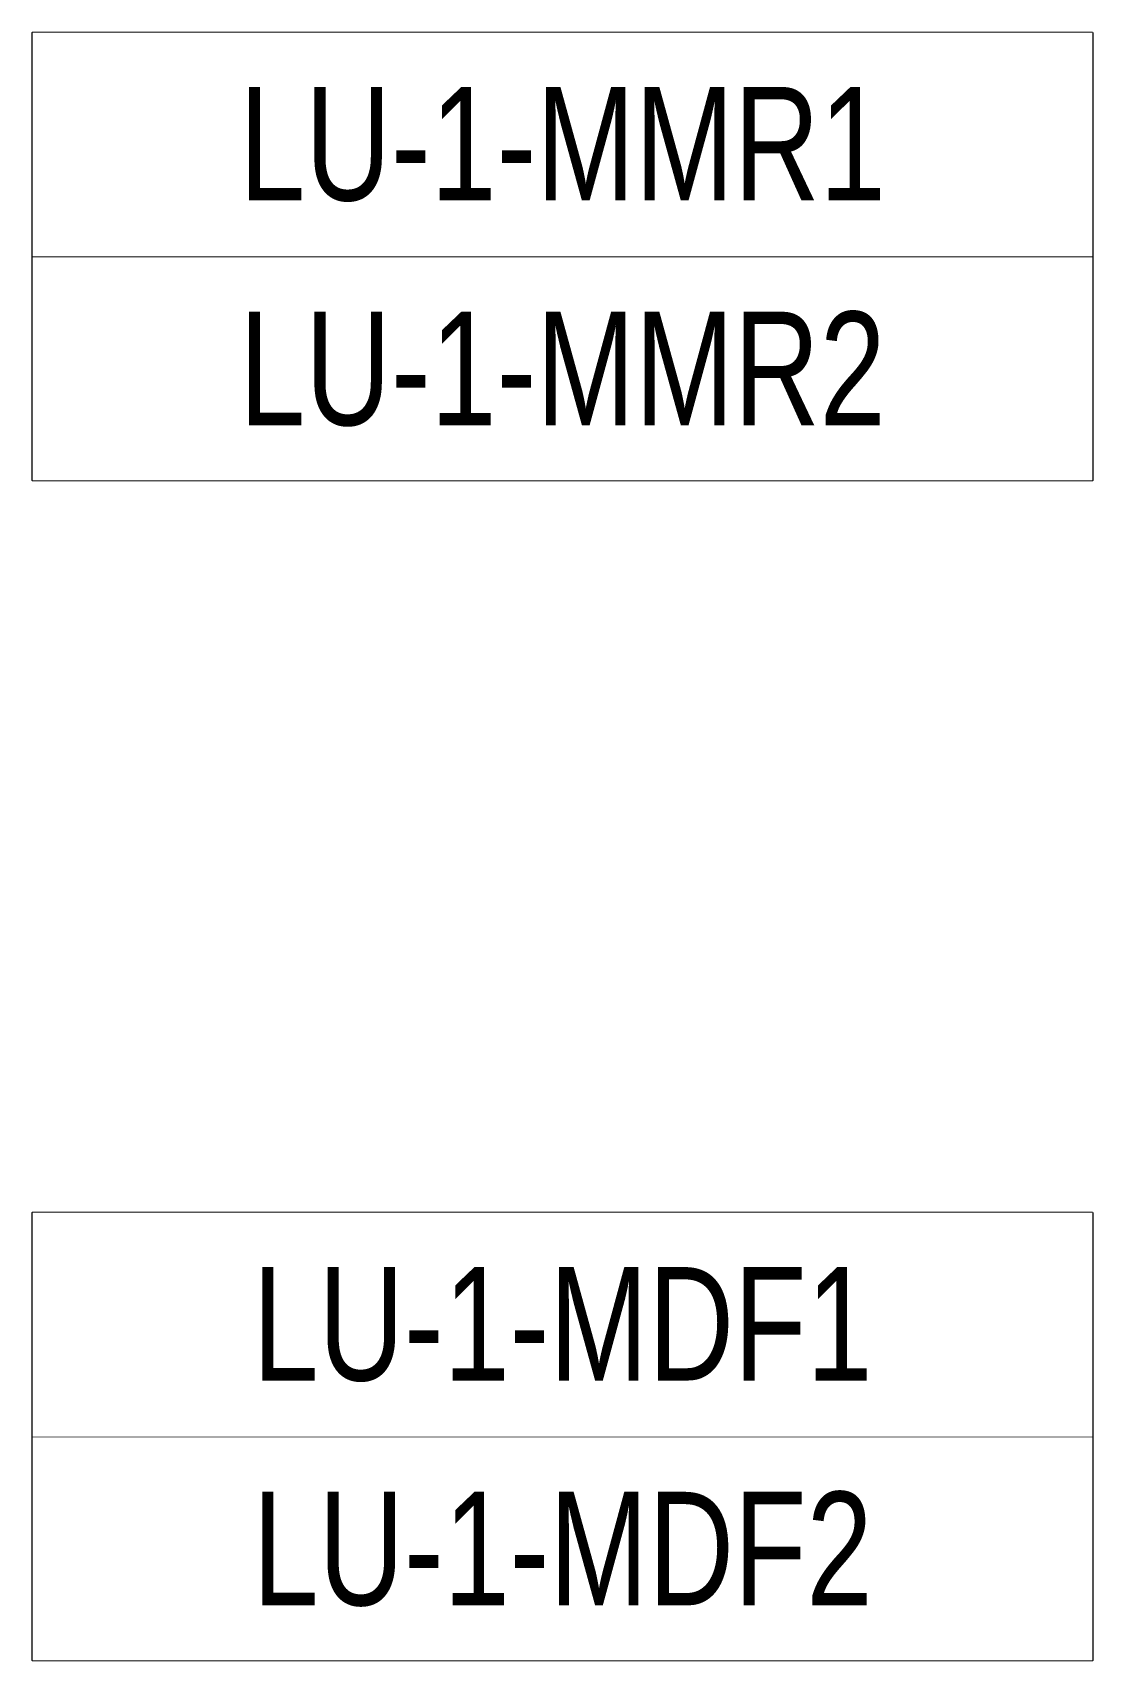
# Model space of a CAD drawing. Header units: millimetres. Extents: x -149088 to 500787, y -530175 to 1035835.
# Drawn here: x 272847 to 276350, y -316060 to -310680 of the extents above; entities that cross this region are included whole.
import ezdxf
from ezdxf.enums import TextEntityAlignment as Align
from ezdxf.xclip import XClip

# ---------------------------------------------------------------- set-up
doc = ezdxf.new("R2010")
doc.units = ezdxf.units.MM
doc.header["$LTSCALE"] = 150
doc.header["$XCLIPFRAME"] = 0
doc.layers.add('------01 Distribution Panel', color=3, linetype='Continuous')
doc.layers.add('------01 Distribution Panel_UPS_Emgency', color=232, linetype='Continuous')
doc.styles.add('ELEC', font='')
doc.styles.get('ELEC').set_extended_font_data('Dotum')

# ---------------------------------------------------------------- blocks, each defined once
blk = doc.blocks.new('SSH-20260429.172412')
at = {"layer": '------01 Distribution Panel', "color": 1}
for points in [[(83679.8, 75860), (83679.8, 75120), (80176.6, 75120), (80176.6, 75860)], [(83679.8, 71960), (83679.8, 71220), (80176.6, 71220), (80176.6, 71960)]]:
    blk.add_lwpolyline(points, close=True, dxfattribs=at)
at = {"color": 1}
for points in [[(80176.6, 75860), (83679.8, 75860), (83679.8, 75120), (80176.6, 75120)], [(80176.6, 71960), (83679.8, 71960), (83679.8, 71220), (80176.6, 71220)]]:
    blk.add_wipeout(points, dxfattribs=at).dxf.layer = '------01 Distribution Panel'
at = {"layer": '------01 Distribution Panel', "color": 1}
for points in [[(83679.8, 75860), (83679.8, 75120), (80176.6, 75120), (80176.6, 75860)], [(83679.8, 71960), (83679.8, 71220), (80176.6, 71220), (80176.6, 71960)]]:
    blk.add_lwpolyline(points, close=True, dxfattribs=at)
at = {"color": 1}
for points in [[(80176.6, 75860), (83679.8, 75860), (83679.8, 75120), (80176.6, 75120)], [(80176.6, 71960), (83679.8, 71960), (83679.8, 71220), (80176.6, 71220)]]:
    blk.add_wipeout(points, dxfattribs=at).dxf.layer = '------01 Distribution Panel_UPS_Emgency'
at = {"layer": '------01 Distribution Panel', "color": 1}
for points in [[(83679.8, 76600), (83679.8, 75860), (80176.6, 75860), (80176.6, 76600)], [(83679.8, 72700), (83679.8, 71960), (80176.6, 71960), (80176.6, 72700)]]:
    blk.add_lwpolyline(points, close=True, dxfattribs=at)
at = {"layer": '------01 Distribution Panel_UPS_Emgency', "style": 'ELEC', "width": 0.8}
for s, p in [('LU-1-MMR2', (81928.2, 75490)), ('LU-1-MDF2', (81928.2, 71590))]:
    blk.add_text(s, height=375, dxfattribs=at).set_placement(p, align=Align.MIDDLE)
at = {"color": 1}
for points in [[(80176.6, 76600), (83679.8, 76600), (83679.8, 75860), (80176.6, 75860)], [(80176.6, 72700), (83679.8, 72700), (83679.8, 71960), (80176.6, 71960)]]:
    blk.add_wipeout(points, dxfattribs=at).dxf.layer = '------01 Distribution Panel'
at = {"layer": '------01 Distribution Panel', "color": 1}
for points in [[(83679.8, 76600), (83679.8, 75860), (80176.6, 75860), (80176.6, 76600)], [(83679.8, 72700), (83679.8, 71960), (80176.6, 71960), (80176.6, 72700)]]:
    blk.add_lwpolyline(points, close=True, dxfattribs=at)
at = {"color": 1}
for points in [[(80176.6, 76600), (83679.8, 76600), (83679.8, 75860), (80176.6, 75860)], [(80176.6, 72700), (83679.8, 72700), (83679.8, 71960), (80176.6, 71960)]]:
    blk.add_wipeout(points, dxfattribs=at).dxf.layer = '------01 Distribution Panel_UPS_Emgency'
at = {"layer": '------01 Distribution Panel_UPS_Emgency', "style": 'ELEC', "width": 0.8}
for s, p in [('LU-1-MMR1', (81928.2, 76230)), ('LU-1-MDF1', (81928.2, 72330))]:
    blk.add_text(s, height=375, dxfattribs=at).set_placement(p, align=Align.MIDDLE)

msp = doc.modelspace()

# ---------------------------------------------------------------- block references
ref = msp.add_blockref('SSH-20260429.172412', (192670.2, -387280))
XClip(ref).set_block_clipping_path([(64279.7542057556, 38429.9941674445), (169279.7542057556, 112429.9941674445)])

doc.saveas('drawing.dxf')
